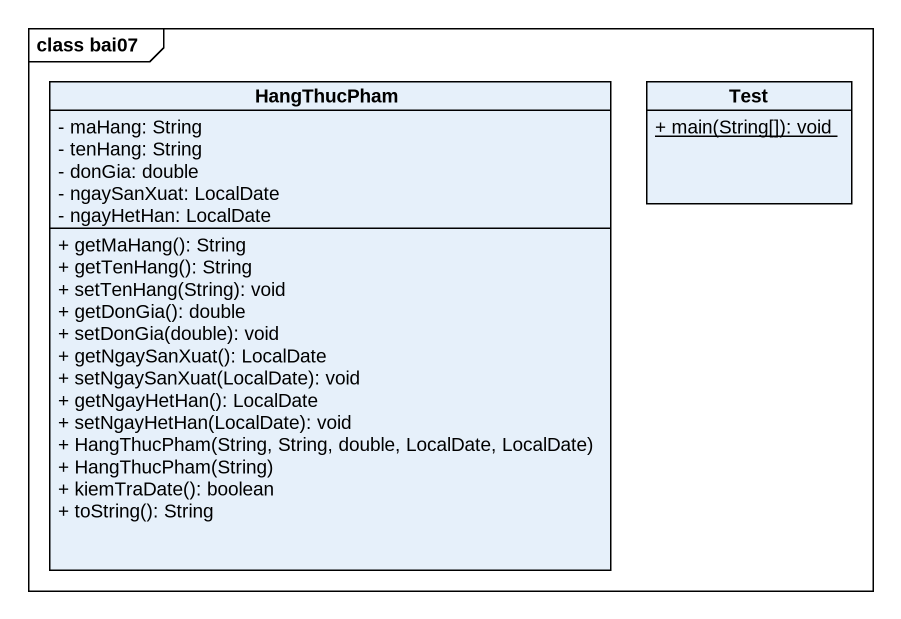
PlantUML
@startuml
mainframe class bai07
hide circle
hide empty members
skinparam classAttributeIconSize 0
class HangThucPham {
  - maHang: String
  - tenHang: String
  - donGia: double
  - ngaySanXuat: LocalDate
  - ngayHetHan: LocalDate
  + getMaHang(): String
  + getTenHang(): String
  + setTenHang(String): void
  + getDonGia(): double
  + setDonGia(double): void
  + getNgaySanXuat(): LocalDate
  + setNgaySanXuat(LocalDate): void
  + getNgayHetHan(): LocalDate
  + setNgayHetHan(LocalDate): void
  + HangThucPham(String, String, double, LocalDate, LocalDate)
  + HangThucPham(String)
  + kiemTraDate(): boolean
  + toString(): String
}
class Test {
  {static} + main(String[]): void
}
@enduml
